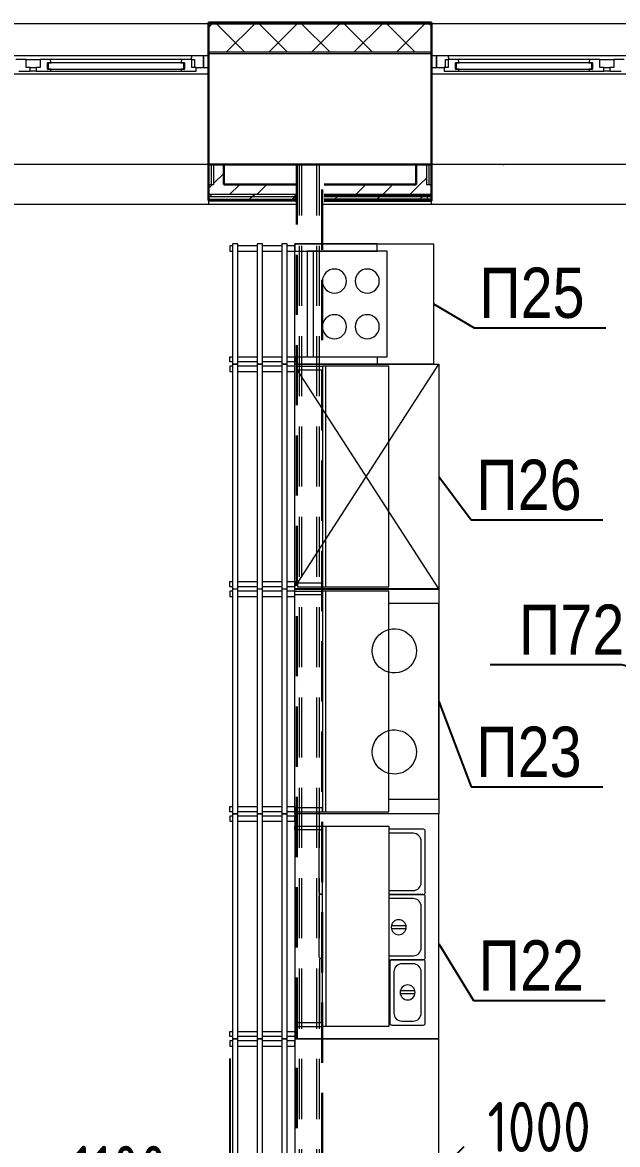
# Model space of a CAD drawing. Header units: millimetres. Extents: x -21010 to 105841, y -18351 to 135084.
# Drawn here: x 37779 to 40745, y 38593 to 44182 of the extents above; entities that cross this region are included whole.
import ezdxf
from ezdxf import colors
from ezdxf.entities.mleader import LeaderData, LeaderLine
from ezdxf.math import Vec2, Vec3

# ---------------------------------------------------------------- set-up
doc = ezdxf.new("R2010")
doc.units = ezdxf.units.MM
doc.linetypes.add('ADSK_Линия сетки', pattern=[2500, 2000, -250, 0, -250])
doc.linetypes.add('ADSK_Сверху', pattern=[450, 300, -150])
for name, color, linetype, lineweight in [('_ Окна', 7, 'Continuous', 9), ('ДОНМ_ТХ_Анно', 84, 'Continuous', 20), ('ОБОРУДОВАНИЕ И МЕБЕЛЬ', 252, 'Continuous', 18), ('Ограждение', 7, 'Continuous', 9), ('Окна', 7, 'Continuous', 9), ('Оси', 7, 'Continuous', 9), ('Стены внутренние', 7, 'Continuous', 18), ('Стены наружные', 7, 'Continuous', 18), ('Стены штриховка', 7, 'Continuous', 13), ('ТХ Вспомогательное оборудование', 86, 'Continuous', 9), ('ТХ Тепловое оборудование', 14, 'Continuous', 9), ('ТХ Холодильное оборудование', 150, 'Continuous', 9), ('ТХ ЭО (электрооборудование)', 20, 'Continuous', 13)]:
    doc.layers.add(name, color=color, linetype=linetype, lineweight=lineweight)
for name, color, linetype in [('ТХ_(нейтральное оборудование_мебель)', 32, 'Continuous'), ('ТХ_ПД_ЭО (все электрическое оборудование - кроме вытяжных зонтов)', 20, 'Continuous'), ('ТХ_размеры', 7, 'Continuous')]:
    doc.layers.add(name, color=color, linetype=linetype)
doc.styles.add('ГОСТ 2.304', font='CS_Gost2304.shx')
doc.styles.add('ТХ_ДОНМ', font='ARIALN.TTF')
doc.dimstyles.new('СПДС', dxfattribs={"dimscale": 100, "dimtxt": 2.5, "dimasz": 2.5, "dimexe": 2, "dimexo": 0.625, "dimgap": 1, "dimtad": 1, "dimdec": 0, "dimtxsty": 'ГОСТ 2.304', "dimblk": 'OBLIQUE', "dimblk1": 'OBLIQUE', "dimblk2": 'OBLIQUE', "dimcen": 2.5, "dimdle": 2, "dimadec": 0, "dimazin": 2, "dimtfac": 0.75, "dimtdec": 4, "dimtmove": 1, "dimatfit": 3, "dimfxl": 1, "dimtfill": 1, "dimtolj": 1, "dimarcsym": 1})

# ---------------------------------------------------------------- blocks, each defined once
blk = doc.blocks.new('ТХ_п.686')
at = {"layer": 'ТХ_(нейтральное оборудование_мебель)', "lineweight": 0}
for p, q in [((-187.9, 0), (-285, 0)), ((-65, 0), (-162.2, 0)), ((-285, -25.7), (-187.9, -25.7)), ((-162.2, -25.7), (-65, -25.7)), ((-285, -1072.6), (-187.9, -1072.6)), ((-187.9, -1098.3), (-285, -1098.3)), ((-162.2, -1072.6), (-65, -1072.6)), ((-65, -1098.3), (-162.2, -1098.3))]:
    blk.add_line(p, q, dxfattribs=at)
at = {"layer": 'ТХ_(нейтральное оборудование_мебель)', "lineweight": 0, "flags": 128}
for points in [[(-310.7, 0), (-325, 0), (-325, -25.7), (-310.7, -25.7)], [(-39.3, -25.7), (0.1, -25.7), (0.1, 0), (-39.3, 0)], [(-310.7, -1098.3), (-325, -1098.3), (-325, -1072.6), (-310.7, -1072.6)], [(-39.3, -1072.6), (0.1, -1072.6), (0.1, -1098.3), (-39.3, -1098.3)]]:
    blk.add_lwpolyline(points, dxfattribs=at)
for points in [[(-310.8, -1109.1), (-310.8, 10.9), (-285.1, 10.9), (-285.1, -1109.1)], [(-187.9, -1109.1), (-187.9, 10.9), (-162.2, 10.9), (-162.2, -1109.1)], [(-65.1, -1109.1), (-65.1, 10.9), (-39.4, 10.9), (-39.4, -1109.1)]]:
    blk.add_lwpolyline(points, close=True, dxfattribs=at)
at = {"layer": 'ТХ_ПД_ЭО (все электрическое оборудование - кроме вытяжных зонтов)', "lineweight": 0}
blk.add_line((153.9, 0), (153.9, -1098.3), dxfattribs=at)
at = {"layer": 'ТХ_ПД_ЭО (все электрическое оборудование - кроме вытяжных зонтов)', "lineweight": 0, "flags": 128}
for points in [[(0.1, 10.9), (0.1, -1109.1), (717.1, -1109.1), (717.1, 10.9)], [(137.6, 0), (137.6, -18.9), (0.1, -18.9), (0.1, 0)], [(467.9, 0), (467.9, -1098.3), (137.6, -1098.3), (137.6, 0)], [(137.6, -1098.3), (137.6, -1079.4), (0.1, -1079.4), (0.1, -1098.3)]]:
    blk.add_lwpolyline(points, close=True, dxfattribs=at)
blk.add_lwpolyline([(467.9, -61.8), (717.1, -61.8), (717.1, -1036.5), (467.9, -1036.5)], dxfattribs=at)
at = {"layer": 'ТХ_ПД_ЭО (все электрическое оборудование - кроме вытяжных зонтов)', "lineweight": 0}
for centre, radius, start, end in [((495.5, -297.4), 110, 104.5039, 255.4961), ((495.5, -297.4), 110, 255.4961, 104.5039), ((12.1, -638.2), 0.025, 90, 270), ((12.1, -638.2), 0.025, 270, 90), ((495.5, -800.9), 110, 104.5039, 255.4961), ((495.5, -800.9), 110, 255.4961, 104.5039)]:
    blk.add_arc(centre, radius, start, end, dxfattribs=at)
blk = doc.blocks.new('Направляющие L-1120мм')
at = {"layer": 'ТХ Вспомогательное оборудование', "color": 0, "lineweight": 0}
for points in [[(1009.2, 259.9), (-110.8, 259.9), (-110.8, 285.6), (1009.2, 285.6)], [(1009.2, 137.1), (-110.8, 137.1), (-110.8, 162.8), (1009.2, 162.8)], [(1009.2, 14.2), (-110.8, 14.2), (-110.8, 39.9), (1009.2, 39.9)]]:
    blk.add_lwpolyline(points, close=True, dxfattribs=at)
for points in [[(-74.3, 285.6), (-74.3, 325), (-100, 325), (-100, 285.6)], [(972.6, 285.6), (972.6, 325), (998.3, 325), (998.3, 285.6)], [(-100, 259.9), (-100, 162.8)], [(-74.3, 162.8), (-74.3, 259.9)], [(972.6, 162.8), (972.6, 259.9)], [(998.3, 259.9), (998.3, 162.8)], [(-100, 137.1), (-100, 39.9)], [(-74.3, 39.9), (-74.3, 137.1)], [(972.6, 39.9), (972.6, 137.1)], [(998.3, 137.1), (998.3, 39.9)], [(-100, 14.2), (-100, 0), (-74.3, 0), (-74.3, 14.2)], [(998.3, 14.2), (998.3, 0), (972.6, 0), (972.6, 14.2)]]:
    blk.add_lwpolyline(points, dxfattribs=at)
at = {"layer": 'ТХ Вспомогательное оборудование', "color": 0, "lineweight": 0, "const_width": 0.05}
blk.add_lwpolyline([(549.2, 325, 1), (549.1, 325, 1)], format="xyb", close=True, dxfattribs=at)
blk = doc.blocks.new('Мармит вторых блюд ПМЭС-70КМ-60')
at = {"layer": 'ТХ Тепловое оборудование', "color": 0, "ltscale": 0.2}
blk.add_lwpolyline([(1020, -12), (-100, -12), (-100, 705), (1020, 705)], close=True, dxfattribs=at)
at = {"layer": 'ТХ Тепловое оборудование', "color": 0}
blk.add_lwpolyline([(283, 461.6), (-22, 461.6, -0.414214), (-32, 471.6), (-32, 627.6, -0.414214), (-22, 637.6), (283, 637.6, -0.414214), (293, 627.6), (293, 471.6, -0.414214)], format="xyb", close=True, dxfattribs=at)
at = {"layer": 'ТХ Тепловое оборудование', "color": 0, "lineweight": 0}
blk.add_lwpolyline([(233, 481.6), (28, 481.6, -0.414214), (-12, 521.6), (-12, 577.6, -0.414214), (28, 617.6), (233, 617.6, -0.414214), (273, 577.6), (273, 521.6, -0.414214)], format="xyb", close=True, dxfattribs=at)
at = {"layer": 'ТХ Тепловое оборудование', "color": 0}
for points in [[(293, 455.8), (293, 627.6, -0.414214), (303, 637.6), (608, 637.6, -0.414214), (618, 627.6), (618, 455.8)], [(618, 455.8), (618, 627.6, -0.414214), (628, 637.6), (933, 637.6, -0.414214), (943, 627.6), (943, 455.8)], [(-31.1, 455.8, -0.290194), (-22, 461.6), (283, 461.6, -0.290194), (292, 455.8, -0.290194)], [(299.9, 125.5), (299.9, 119.7, -0.414214), (290.1, 109.8), (-10.4, 109.8, -0.414214), (-20.3, 119.7), (-20.3, 125.5)], [(620.1, 125.5), (620.1, 117.7, -0.414214), (610.2, 107.8), (309.8, 107.8, -0.414214), (299.9, 117.7), (299.9, 125.5)], [(940.3, 125.5), (940.3, 117.7, -0.414214), (930.4, 107.8), (629.9, 107.8, -0.414214), (620.1, 117.7), (620.1, 125.5)]]:
    blk.add_lwpolyline(points, format="xyb", dxfattribs=at)
at = {"layer": 'ТХ Тепловое оборудование', "color": 0, "lineweight": 0}
for points in [[(313, 455.8), (313, 577.6, -0.414214), (353, 617.6), (558, 617.6, -0.414214), (598, 577.6), (598, 455.8)], [(638, 455.8), (638, 577.6, -0.414214), (678, 617.6), (883, 617.6, -0.414214), (923, 577.6), (923, 455.8)]]:
    blk.add_lwpolyline(points, format="xyb", dxfattribs=at)
at = {"layer": 'ТХ Тепловое оборудование', "color": 0, "const_width": 0.406}
blk.add_lwpolyline([(25.2, 590, -1), (24.8, 590, -1)], format="xyb", close=True, dxfattribs=at)
at = {"layer": 'ТХ Тепловое оборудование', "color": 0, "lineweight": 5}
for points in [[(123, 586.2), (123, 512.9)], [(138, 586.2), (138, 512.9)], [(448, 541.7), (448, 468.4)], [(463, 541.7), (463, 468.4)]]:
    blk.add_lwpolyline(points, dxfattribs=at)
at = {"layer": 'ТХ Тепловое оборудование', "color": 0}
for points in [[(959.2, 455.8), (-39.2, 455.8), (-39.2, 125.5), (959.2, 125.5)], [(-39.2, 125.5), (-20.3, 125.5), (-20.3, -12), (-39.2, -12)], [(959.2, 125.5), (940.3, 125.5), (940.3, -12), (959.2, -12)]]:
    blk.add_lwpolyline(points, close=True, dxfattribs=at)
at = {"layer": 'ТХ Тепловое оборудование', "color": 0, "lineweight": 0}
blk.add_lwpolyline([(959.2, 141.8), (-39.2, 141.8)], dxfattribs=at)
at = {"layer": 'ТХ Тепловое оборудование', "color": 0, "lineweight": 5}
for centre in [(130.5, 549.6), (455.5, 505.1)]:
    blk.add_circle(centre, 37.4, dxfattribs=at)
blk = doc.blocks.new('Прилавок холодильный ПВВ-70К-НШ')
at = {"layer": 'ТХ Холодильное оборудование', "color": 5}
for points in [[(-100, -12), (1020, -12), (1020, 705), (-100, 705)], [(-89.2, 455.9), (1009.2, 455.9), (1009.2, 125.5), (-89.2, 125.5)], [(-89.2, 125.5), (-70.3, 125.5), (-70.3, 0), (-89.2, 0)], [(1009.2, 125.5), (990.3, 125.5), (990.3, 0), (1009.2, 0)]]:
    blk.add_lwpolyline(points, close=True, dxfattribs=at)
at = {"layer": 'ТХ Холодильное оборудование', "color": 5, "lineweight": 5}
for points in [[(-100, 705), (990.3, 0)], [(-70.3, 0), (1020, 705)]]:
    blk.add_lwpolyline(points, dxfattribs=at)
at = {"layer": 'ТХ Холодильное оборудование', "color": 0, "const_width": 0.406}
blk.add_lwpolyline([(140.2, 635, -1), (139.8, 635, -1)], format="xyb", close=True, dxfattribs=at)
at = {"layer": 'ТХ Холодильное оборудование', "color": 5, "lineweight": 0}
blk.add_lwpolyline([(-89.2, 141.8), (1009.2, 141.8)], dxfattribs=at)
blk = doc.blocks.new('Прилавок для столовых приборов ПСП-70КМ')
at = {"layer": 'ТХ Вспомогательное оборудование', "color": 0}
for points in [[(0, 0), (600, 0), (600, 690), (0, 690)], [(37.2, 459.7), (562.8, 459.7), (562.8, 61.4), (37.2, 61.4)], [(37.2, 409.9), (0, 409.9), (0, 0), (37.2, 0)], [(562.8, 409.9), (600, 409.9), (600, 0), (562.8, 0)]]:
    blk.add_lwpolyline(points, close=True, dxfattribs=at)
blk.add_lwpolyline([(37.2, 92.4), (562.8, 92.4)], dxfattribs=at)
for centre in [(186.3, 360.6), (413.7, 360.6), (186.3, 197.1), (413.7, 197.1)]:
    blk.add_circle(centre, 60, dxfattribs=at)
blk = doc.blocks.new('напр')
at = {"layer": 'ТХ Вспомогательное оборудование'}
for points in [[(573562.9, -149489.4), (574162.9, -149489.4), (574162.9, -149515.1), (573562.9, -149515.1)], [(573562.9, -149612.2), (574162.9, -149612.2), (574162.9, -149637.9), (573562.9, -149637.9)], [(573562.9, -149735.1), (574162.9, -149735.1), (574162.9, -149760.8), (573562.9, -149760.8)]]:
    blk.add_lwpolyline(points, close=True, dxfattribs=at)
for points in [[(573573.7, -149489.4), (573573.7, -149475.1), (573599.4, -149475.1), (573599.4, -149489.4)], [(574152.1, -149489.4), (574152.1, -149475.1), (574126.4, -149475.1), (574126.4, -149489.4)], [(573573.7, -149612.2), (573573.7, -149515.1)], [(573599.4, -149515.1), (573599.4, -149612.2)], [(574126.4, -149515.1), (574126.4, -149612.2)], [(574152.1, -149612.2), (574152.1, -149515.1)], [(573573.7, -149735.1), (573573.7, -149637.9)], [(573599.4, -149637.9), (573599.4, -149735.1)], [(574126.4, -149637.9), (574126.4, -149735.1)], [(574152.1, -149735.1), (574152.1, -149637.9)], [(573599.4, -149760.8), (573599.4, -149800.2), (573573.7, -149800.2), (573573.7, -149760.8)], [(574126.4, -149760.8), (574126.4, -149800.2), (574152.1, -149800.2), (574152.1, -149760.8)]]:
    blk.add_lwpolyline(points, dxfattribs=at)
blk = doc.blocks.new('Прилавок для горячих напитков ПГН-70КМ')
at = {"layer": 'ТХ Вспомогательное оборудование', "color": 18, "true_color": 0x000000}
blk.add_lwpolyline([(1120, 717), (0, 717), (0, 0), (1120, 0)], close=True, dxfattribs=at)
at = {"layer": 'ТХ Вспомогательное оборудование', "color": 0, "const_width": 0.4056}
blk.add_lwpolyline([(124.7972, 590, 1), (125.2028, 590, 1)], format="xyb", close=True, dxfattribs=at)
blk = doc.blocks.new('_Oblique')
at = {"color": 0, "linetype": 'ByBlock', "lineweight": -2}
blk.add_line((-0.5, -0.5), (0.5, 0.5), dxfattribs=at)
blk = doc.blocks.new('*D205')
at = {"layer": 'Defpoints', "color": 0, "transparency": 16777216}
for p in [(39854, 38571.2), (39854, 38455.8), (40854, 38455.8)]:
    blk.add_point(p, dxfattribs=at)
at = {"layer": 'ТХ_размеры', "color": 0, "lineweight": -2, "transparency": 16777216}
for p, q in [((41054, 38455.8), (39654, 38455.8)), ((39854, 38508.7), (39854, 38255.8)), ((40854, 38393.3), (40854, 38255.8))]:
    blk.add_line(p, q, dxfattribs=at)
at = {"layer": 'ТХ_размеры', "color": 0, "lineweight": -2, "transparency": 16777216, "xscale": 250, "yscale": 250, "zscale": 250, "rotation": 180}
blk.add_blockref('_Oblique', (39854, 38455.8), dxfattribs=at)
at = {"layer": 'ТХ_размеры', "color": 0, "lineweight": -2, "transparency": 16777216, "xscale": 250, "yscale": 250, "zscale": 250}
blk.add_blockref('_Oblique', (40854, 38455.8), dxfattribs=at)
at = {"layer": 'ТХ_размеры', "color": 0, "transparency": 16777216, "insert": (40354, 38680.8), "char_height": 250, "attachment_point": 5, "style": 'ГОСТ 2.304', "bg_fill": 3, "box_fill_scale": 1.1, "bg_fill_color": 256, "bg_fill_true_color": 13158600, "bg_fill_transparency": 0}
blk.add_mtext('\\A1;1000', dxfattribs=at)
blk = doc.blocks.new('*D206')
at = {"layer": 'Defpoints', "color": 0, "transparency": 16777216}
for p in [(38811.9, 39083.4), (37712, 38515), (37712, 38236.9)]:
    blk.add_point(p, dxfattribs=at)
at = {"layer": 'ТХ_размеры', "color": 0, "lineweight": -2, "transparency": 16777216}
for p, q in [((38811.9, 39020.9), (38811.9, 38036.9)), ((37712, 38452.5), (37712, 38036.9)), ((39011.9, 38236.9), (37512, 38236.9))]:
    blk.add_line(p, q, dxfattribs=at)
at = {"layer": 'ТХ_размеры', "color": 0, "lineweight": -2, "transparency": 16777216, "xscale": 250, "yscale": 250, "zscale": 250, "rotation": 180}
blk.add_blockref('_Oblique', (37712, 38236.9), dxfattribs=at)
at = {"layer": 'ТХ_размеры', "color": 0, "lineweight": -2, "transparency": 16777216, "xscale": 250, "yscale": 250, "zscale": 250}
blk.add_blockref('_Oblique', (38811.9, 38236.9), dxfattribs=at)
at = {"layer": 'ТХ_размеры', "color": 0, "transparency": 16777216, "insert": (38261.9, 38461.9), "char_height": 250, "attachment_point": 5, "style": 'ГОСТ 2.304', "bg_fill": 3, "box_fill_scale": 1.1, "bg_fill_color": 256, "bg_fill_true_color": 13158600, "bg_fill_transparency": 0}
blk.add_mtext('\\A1;1100', dxfattribs=at)
blk = doc.blocks.new('_None')
blk = doc.blocks.new('1 этаж 21082025')
at = {"layer": '_ Окна', "lineweight": 18}
for p, q in [((43535, 523), (43484.6, 523)), ((43535, 482), (43535, 523)), ((43605, 523), (43605, 482)), ((43655.4, 523), (43605, 523)), ((43642, 474), (43642, 506)), ((43642, 506), (43660, 506)), ((43660, 506), (43655.4, 523)), ((44311.6, 523), (44307, 506)), ((44307, 506), (44325, 506)), ((44362, 523), (44311.6, 523)), ((44325, 506), (44325, 474)), ((44360.6, 540), (44356, 523)), ((44420, 540), (44360.6, 540)), ((44362, 482), (44362, 523)), ((44362, 523), (44374, 523)), ((44374, 523), (44374, 482)), ((44420, 482), (44420, 540)), ((45639.4, 540), (45580, 540)), ((45580, 540), (45580, 482)), ((45626, 482), (45626, 523)), ((45626, 523), (45638, 523)), ((45638, 523), (45638, 482)), ((45688.4, 523), (45638, 523)), ((45644, 523), (45639.4, 540)), ((45675, 474), (45675, 506)), ((45675, 506), (45693, 506)), ((45693, 506), (45688.4, 523)), ((46344.6, 523), (46340, 506)), ((46340, 506), (46358, 506)), ((46395, 523), (46344.6, 523)), ((46358, 506), (46358, 474)), ((46395, 482), (46395, 523)), ((46465, 523), (46465, 482)), ((46515.4, 523), (46465, 523)), ((43499, 465), (43555, 465)), ((43555, 482), (43535, 482)), ((43555, 465), (43555, 482)), ((43605, 482), (43585, 482)), ((43585, 482), (43585, 465)), ((43585, 465), (43641, 465)), ((43641, 465), (43642, 466)), ((43660, 474), (43642, 474)), ((43642, 466), (43643, 465)), ((43643, 465), (43657.6, 465)), ((43657.6, 465), (43660, 474)), ((44325, 474), (44307, 474)), ((44307, 474), (44309.4, 465)), ((44309.4, 465), (44324, 465)), ((44324, 465), (44325, 466)), ((44325, 466), (44326, 465)), ((44326, 465), (44382, 465)), ((44382, 482), (44362, 482)), ((44382, 465), (44382, 482)), ((44382, 482), (44420, 482)), ((45580, 482), (45618, 482)), ((45638, 482), (45618, 482)), ((45618, 482), (45618, 465)), ((45618, 465), (45674, 465)), ((45674, 465), (45675, 466)), ((45693, 474), (45675, 474)), ((45675, 466), (45676, 465)), ((45676, 465), (45690.6, 465)), ((45690.6, 465), (45693, 474)), ((46358, 474), (46340, 474)), ((46340, 474), (46342.4, 465)), ((46342.4, 465), (46357, 465)), ((46357, 465), (46358, 466)), ((46358, 466), (46359, 465)), ((46359, 465), (46415, 465)), ((46415, 482), (46395, 482)), ((46415, 465), (46415, 482)), ((46465, 482), (46445, 482)), ((46445, 482), (46445, 465)), ((46445, 465), (46501, 465))]:
    blk.add_line(p, q, dxfattribs=at)
at = {"layer": '_ Окна'}
for p, q in [((43645, 506), (43642, 506)), ((43642, 506), (43642, 474)), ((44322, 506), (43645, 506)), ((43645, 506), (43645, 474)), ((43645, 474), (43645, 506)), ((44322, 474), (44322, 506)), ((44322, 506), (44322, 474)), ((44325, 506), (44322, 506)), ((44325, 474), (44325, 506)), ((44445, 540), (44420, 540)), ((44420, 540), (44420, 482)), ((45580, 540), (45555, 540)), ((45580, 482), (45580, 540)), ((45678, 506), (45675, 506)), ((45675, 506), (45675, 474)), ((46355, 506), (45678, 506)), ((45678, 506), (45678, 474)), ((45678, 474), (45678, 506)), ((46355, 474), (46355, 506)), ((46355, 506), (46355, 474)), ((46358, 506), (46355, 506)), ((46358, 474), (46358, 506)), ((43642, 474), (43645, 474)), ((43645, 474), (44322, 474)), ((44322, 474), (44325, 474)), ((44420, 482), (44445, 482)), ((45555, 482), (45580, 482)), ((45675, 474), (45678, 474)), ((45678, 474), (46355, 474)), ((46355, 474), (46358, 474))]:
    blk.add_line(p, q, dxfattribs=at)
at = {"layer": 'Ограждение'}
for p, q in [((44445, 450), (42695, 450)), ((47305, 450), (45555, 450)), ((44445, 0), (42695, 0)), ((47305, 0), (45555, 0)), ((44885, -200), (33200, -200)), ((44445, -200), (42695, -200)), ((44445, -180), (44445, -200)), ((47400, -200), (45009.9, -200)), ((45555, -200), (45555, -182)), ((47305, -200), (45555, -200))]:
    blk.add_line(p, q, dxfattribs=at)
at = {"layer": 'Окна'}
for p, q in [((44360.6, 540), (42779.4, 540)), ((43535, 523), (43605, 523)), ((44311.6, 523), (43655.4, 523)), ((47220.6, 540), (45639.4, 540)), ((46344.6, 523), (45688.4, 523)), ((46395, 523), (46465, 523)), ((43555, 482), (43585, 482)), ((43585, 465), (43555, 465)), ((43641, 465), (43643, 465)), ((43657.6, 465), (44309.4, 465)), ((44324, 465), (44326, 465)), ((45674, 465), (45676, 465)), ((45690.6, 465), (46342.4, 465)), ((46357, 465), (46359, 465)), ((46415, 482), (46445, 482)), ((46445, 465), (46415, 465))]:
    blk.add_line(p, q, dxfattribs=at)
at = {"layer": 'Оси', "linetype": 'ADSK_Линия сетки'}
blk.add_line((58165, 0), (-14072.3, 0), dxfattribs=at)
at = {"layer": 'Стены внутренние'}
for p, q in [((42695, 702), (44445, 702)), ((45555, 702), (47305, 702)), ((45555, 550), (44445, 550))]:
    blk.add_line(p, q, dxfattribs=at)
at = {"layer": 'Стены внутренние', "lineweight": 30}
for p, q in [((44445, 702), (44445, 560)), ((45555, 560), (45555, 702)), ((44445, 0), (44445, 550)), ((45555, 0), (45555, 550)), ((44520, 0), (44885, 0)), ((45480, 0), (45010, 0))]:
    blk.add_line(p, q, dxfattribs=at)
at = {"layer": 'Стены внутренние', "linetype": 'Continuous', "lineweight": 9}
for p, q in [((44445, 671.7), (44447, 671.7)), ((44447, 684.6), (44462.4, 700)), ((44624.1, 560), (44484.1, 700)), ((44534.6, 560), (44674.6, 700)), ((44594.2, 702), (44593.1, 700)), ((44685.6, 700), (44684.5, 702)), ((44836.2, 560), (44696.2, 700)), ((44746.7, 560), (44886.7, 700)), ((45048.4, 560), (44908.4, 700)), ((44958.8, 560), (45098.8, 700)), ((45260.5, 560), (45120.5, 700)), ((45171, 560), (45311, 700)), ((45472.6, 560), (45332.6, 700)), ((45383.1, 560), (45523.1, 700)), ((45553, 691.8), (45544.8, 700)), ((45553, 570.1), (45555, 570.1))]:
    blk.add_line(p, q, dxfattribs=at)
at = {"layer": 'Стены наружные', "lineweight": 30}
for p, q in [((45555, 707), (44445, 707)), ((44445, 707), (44445, 702)), ((44445, 702), (45555, 702)), ((45555, 702), (45555, 707)), ((44445, 560), (44445, 550)), ((45555, 550), (45555, 560)), ((44445, 0), (44445, -175)), ((44520, 0), (44445, 0)), ((44520, -100), (44520, 0)), ((45480, 0), (45480, -100)), ((45555, 0), (45480, 0)), ((45555, -182), (45555, 0)), ((44885, -100), (44520, -100)), ((45480, -100), (45019.9, -100)), ((44877.5, -152), (44885, -152)), ((44877.5, -152), (44877.5, -175)), ((45019.9, -152), (45555, -152)), ((44445, -180), (44445, -175)), ((44445, -180), (44877.5, -180)), ((44877.5, -175), (44885, -175)), ((44877.5, -180), (44877.5, -182)), ((44877.5, -182), (44885, -182)), ((45555, -175), (45019.9, -175)), ((45019.9, -182), (45555, -182))]:
    blk.add_line(p, q, dxfattribs=at)
at = {"layer": 'Стены наружные', "linetype": 'Continuous', "lineweight": 9}
for p, q in [((44597.1, 707), (44594.2, 702)), ((44684.5, 702), (44681.6, 707)), ((44470, -94.8), (44520, -44.8)), ((44445, -119.8), (44464.8, -100)), ((44549.7, -150), (44599.7, -100)), ((44684.6, -150), (44734.6, -100)), ((45178.1, -150), (45228.1, -100)), ((45313, -150), (45363, -100)), ((45448, -150), (45498, -100)), ((45498, -100), (45530, -68)), ((44445, -166), (44448.5, -162.5)), ((44448.5, -162.5), (44461, -150)), ((44648.1, -175), (44660.6, -162.5)), ((44660.6, -162.5), (44673.1, -150)), ((44860.2, -175), (44872.7, -162.5)), ((44872.7, -162.5), (44885, -150.2)), ((45072.4, -175), (45084.9, -162.5)), ((45084.9, -162.5), (45097.4, -150)), ((45284.5, -175), (45297, -162.5)), ((45297, -162.5), (45309.5, -150)), ((45496.6, -175), (45509.1, -162.5)), ((45509.1, -162.5), (45521.6, -150)), ((45536, -182), (45536, -152)), ((44855.2, -180), (44860.2, -175))]:
    blk.add_line(p, q, dxfattribs=at)
at = {"layer": 'Стены наружные', "linetype": 'ADSK_Сверху', "lineweight": 30}
for p, q in [((44885, 0), (44885, -9330)), ((44885, 0), (45010, 0)), ((45010, -7175), (45010, 0))]:
    blk.add_line(p, q, dxfattribs=at)
at = {"layer": 'Стены штриховка'}
for p, q in [((44447, 560), (44447, 700)), ((44447, 700), (45553, 700)), ((45000, 707), (45000, 702)), ((45553, 700), (45553, 560)), ((44445, 560), (45555, 560)), ((44457.5, 0), (44457.5, -100)), ((44470, 0), (44470, -100)), ((45530, 0), (45530, -100)), ((45542.5, 0), (45542.5, -100)), ((44445, -100), (44470, -100)), ((45530, -100), (45555, -100)), ((44885, -150), (44445, -150)), ((44885, -162.5), (44445, -162.5)), ((45555, -150), (45019.9, -150)), ((45555, -162.5), (45019.9, -162.5)), ((44877.5, -175), (44445, -175)), ((44445, -175), (44877.5, -175)), ((44877.5, -180), (44877.5, -175))]:
    blk.add_line(p, q, dxfattribs=at)
at = {"layer": 'Стены штриховка', "linetype": 'ADSK_Сверху'}
for p, q in [((44897.5, -7005), (44897.5, 0)), ((44910, -7005), (44910, 0)), ((44985, -7005), (44985, 0)), ((44997.5, -7005), (44997.5, 0))]:
    blk.add_line(p, q, dxfattribs=at)

msp = doc.modelspace()

# ---------------------------------------------------------------- linework, layer by layer
at = {"layer": 'Оси', "linetype": 'ADSK_Линия сетки'}
msp.add_line((49532.7, 43475), (20650.1, 43475), dxfattribs=at)

# ---------------------------------------------------------------- block references
msp.add_blockref('1 этаж 21082025', (-5738, 43475))
at = {"layer": 'ОБОРУДОВАНИЕ И МЕБЕЛЬ', "xscale": -1}
for name, p, rotation in [('напр', (-110663.2, 616642.9), 90), ('Прилавок для столовых приборов ПСП-70КМ', (39136.9, 42480), 270)]:
    msp.add_blockref(name, p, dxfattribs=dict(at, rotation=rotation))
at = {"layer": 'ТХ Вспомогательное оборудование', "xscale": -1, "rotation": 270}
for p in [(38811.9, 41470.8), (38811.9, 39230.8), (38811.9, 38110.8)]:
    msp.add_blockref('Направляющие L-1120мм', p, dxfattribs=at)
at = {"layer": 'ТХ Вспомогательное оборудование', "rotation": 270}
msp.add_blockref('Прилавок для горячих напитков ПГН-70КМ', (39137, 39120), dxfattribs=at)
at = {"layer": 'ТХ Тепловое оборудование', "xscale": -1, "rotation": 270}
msp.add_blockref('Мармит вторых блюд ПМЭС-70КМ-60', (39149, 39220), dxfattribs=at)
at = {"layer": 'ТХ Холодильное оборудование', "xscale": -1, "rotation": 270}
msp.add_blockref('Прилавок холодильный ПВВ-70К-НШ', (39149, 41460), dxfattribs=at)
at = {"layer": 'ТХ ЭО (электрооборудование)', "color": 0, "xscale": -1, "rotation": 180}
msp.add_blockref('ТХ_п.686', (39137, 40250.8), dxfattribs=at)

# ---------------------------------------------------------------- leaders
at = {"layer": 'ДОНМ_ТХ_Анно'}
ml = msp.add_multileader_mtext('Standard', dxfattribs=at)
ml.set_content('П25', color=256, style='ТХ_ДОНМ')
ml.set_leader_properties()
ml.set_arrow_properties(name='NONE')
ml.build(insert=Vec2(0, 0))
ml.multileader.update_dxf_attribs({"text_left_attachment_type": 6, "text_right_attachment_type": 6, "dogleg_length": 0.25, "arrow_head_size": 250})
ctx = ml.context
ctx.base_point, ctx.char_height, ctx.arrow_head_size, ctx.landing_gap_size, ctx.plane_origin = Vec3(40030.4, 42660.6), 250, 250, 25, Vec3(37434.2, 39104)
ctx.left_attachment, ctx.right_attachment = 6, 6
notes = []
notes.append((ctx, [(0, (1, 1, 0), (40030.2, 42660.6), (1, 0), 0.25, [(0, [(39826.9, 42780)], 0, [])])]))
ctx.mtext.insert, ctx.mtext.flow_direction = Vec3(40055.4, 42960.6), 5
ml = msp.add_multileader_mtext('Standard', dxfattribs=at)
ml.set_content('П26', color=256, style='ТХ_ДОНМ')
ml.set_leader_properties()
ml.set_arrow_properties(name='NONE')
ml.build(insert=Vec2(0, 0))
ml.multileader.update_dxf_attribs({"text_left_attachment_type": 6, "text_right_attachment_type": 6, "dogleg_length": 0.25, "arrow_head_size": 250})
ctx = ml.context
ctx.base_point, ctx.char_height, ctx.arrow_head_size, ctx.landing_gap_size, ctx.plane_origin = Vec3(40015.4, 41704), 250, 250, 25, Vec3(37419.2, 38147.4)
ctx.left_attachment, ctx.right_attachment = 6, 6
notes.append((ctx, [(0, (1, 1, 0), (40015.2, 41704), (1, 0), 0.25, [(0, [(39854, 41920)], 0, [])])]))
ctx.mtext.insert, ctx.mtext.flow_direction = Vec3(40040.4, 42004), 5
ml = msp.add_multileader_mtext('Standard', dxfattribs=at)
ml.set_content('П72', color=256, style='ТХ_ДОНМ')
ml.set_leader_properties()
ml.set_arrow_properties(name='NONE')
ml.build(insert=Vec2(0, 0))
ml.multileader.update_dxf_attribs({"text_left_attachment_type": 6, "text_right_attachment_type": 6, "dogleg_length": 0.25, "arrow_head_size": 250})
ctx = ml.context
ctx.base_point, ctx.char_height, ctx.arrow_head_size, ctx.landing_gap_size, ctx.plane_origin = Vec3(40096.3, 40982.2), 250, 250, 25, Vec3(38270.9, 36406)
ctx.left_attachment, ctx.right_attachment = 6, 6
notes.append((ctx, [(1, (1, 1, 0), (40765.6, 40982.2), (-1, 0), 0.25, [(2, [(41065.9, 40908.1)], 0, [])])]))
ctx.mtext.insert, ctx.mtext.flow_direction = Vec3(40253.3, 41282.2), 5
ml = msp.add_multileader_mtext('Standard', dxfattribs=at)
ml.set_content('П23', color=256, style='ТХ_ДОНМ')
ml.set_leader_properties()
ml.set_arrow_properties(name='NONE')
ml.build(insert=Vec2(0, 0))
ml.multileader.update_dxf_attribs({"text_left_attachment_type": 6, "text_right_attachment_type": 6, "dogleg_length": 0.25, "arrow_head_size": 250})
ctx = ml.context
ctx.base_point, ctx.char_height, ctx.arrow_head_size, ctx.landing_gap_size, ctx.plane_origin = Vec3(40015.4, 40374.2), 250, 250, 25, Vec3(37419.2, 37075.3)
ctx.left_attachment, ctx.right_attachment = 6, 6
notes.append((ctx, [(0, (1, 1, 0), (40015.2, 40374.2), (1, 0), 0.25, [(0, [(39854, 40800)], 0, [])])]))
ctx.mtext.insert, ctx.mtext.flow_direction = Vec3(40040.4, 40674.2), 5
ml = msp.add_multileader_mtext('Standard', dxfattribs=at)
ml.set_content('П22', color=256, style='ТХ_ДОНМ')
ml.set_leader_properties()
ml.set_arrow_properties(name='NONE')
ml.build(insert=Vec2(0, 0))
ml.multileader.update_dxf_attribs({"text_left_attachment_type": 6, "text_right_attachment_type": 6, "dogleg_length": 0.25, "arrow_head_size": 250})
ctx = ml.context
ctx.base_point, ctx.char_height, ctx.arrow_head_size, ctx.landing_gap_size, ctx.plane_origin = Vec3(40027.4, 39310.1), 250, 250, 25, Vec3(37431.2, 35753.5)
ctx.left_attachment, ctx.right_attachment = 6, 6
notes.append((ctx, [(0, (1, 1, 0), (40027.2, 39310.1), (1, 0), 0.25, [(0, [(39854, 39593.1)], 0, [])])]))
ctx.mtext.insert, ctx.mtext.flow_direction = Vec3(40052.4, 39610.1), 5
for ctx, leaders in notes:
    for number, flags, end, landing, length, lines in leaders:
        leader = LeaderData()
        leader.index, (leader.has_last_leader_line, leader.has_dogleg_vector, leader.attachment_direction) = number, flags
        leader.last_leader_point, leader.dogleg_vector, leader.dogleg_length = Vec3(end), Vec3(landing), length
        for number, points, colour, breaks in lines:
            line = LeaderLine()
            line.index, line.vertices, line.color, line.breaks = number, Vec3.list(points), colors.encode_raw_color(colour), breaks
            leader.lines.append(line)
        ctx.leaders.append(leader)

# ---------------------------------------------------------------- next in the draw order: dimensions: what is measured, and where the dimension line sits
at = {"layer": 'ТХ_размеры'}
for base, p1, p2, picture, middle in [((37712, 38236.9), (38811.9, 39083.4), (37712, 38515), '*D206', (38261.9, 38461.9)), ((39854, 38455.8), (40854, 38455.8), (39854, 38571.2), '*D205', (40354, 38680.8))]:
    dim = msp.add_linear_dim(base=base, p1=p1, p2=p2, dimstyle='СПДС', dxfattribs=at)
    dim.commit()
    dim.dimension.update_dxf_attribs({"geometry": picture, "text_midpoint": middle})

doc.saveas('drawing.dxf')
